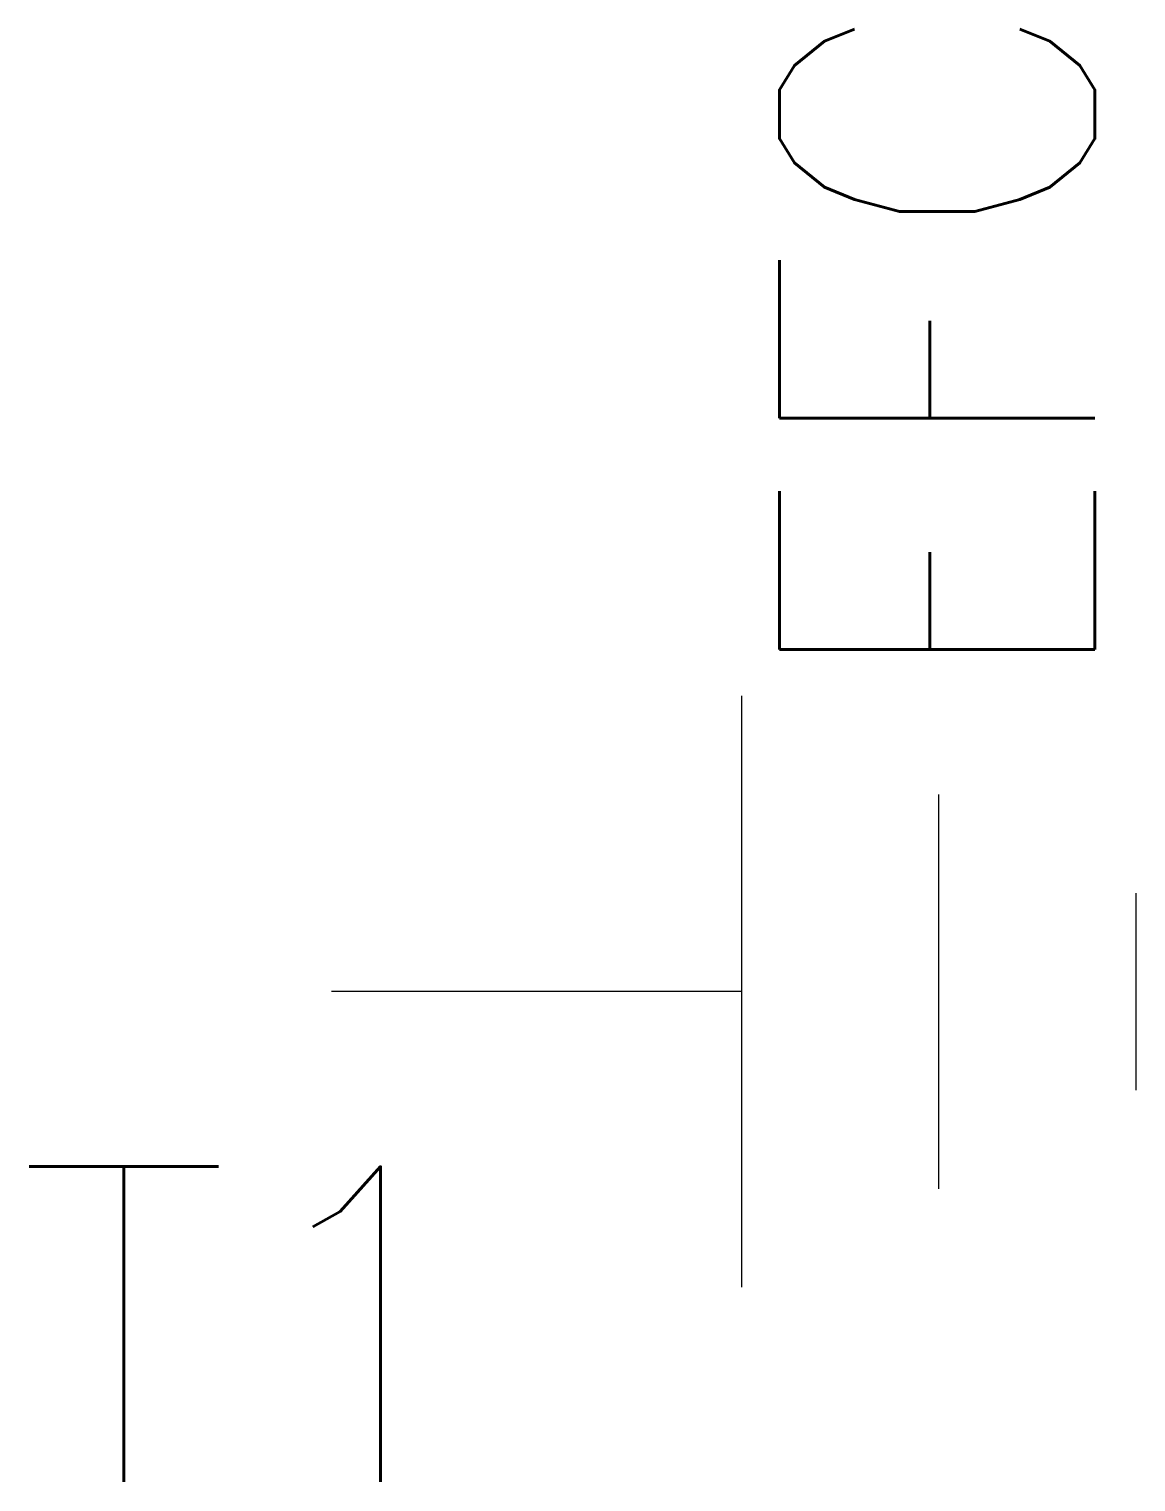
# Model space of a CAD drawing. Header units: millimetres. Extents: x -1.92 to 5.1, y -3.11 to 6.1.
import ezdxf
from ezdxf.enums import TextEntityAlignment as Align

# ---------------------------------------------------------------- set-up
doc = ezdxf.new("R2010")
doc.units = ezdxf.units.MM
doc.header["$LTSCALE"] = 10
doc.styles.add('ROMANS', font='romans.shx')

msp = doc.modelspace()

# ---------------------------------------------------------------- linework, layer by layer
for p, q in [((2.6, 1.875), (2.6, -1.875)), ((3.85, -1.25), (3.85, 1.25)), ((5.1, 0.625), (5.1, -0.625)), ((2.6, 0), (0, 0))]:
    msp.add_line(p, q)

# ---------------------------------------------------------------- texts
at = {"style": 'ROMANS', "width": 0.9}
msp.add_attdef('EFC', text='', height=2, rotation=90, dxfattribs=at).set_placement((3.8401, 1.862), align=Align.MIDDLE_LEFT)
at = {"style": 'ROMANS', "flags": 4}
msp.add_attdef('T1', text='', height=2, dxfattribs=at).set_placement((1.0824, -2.1097), align=Align.MIDDLE_RIGHT)

doc.saveas('drawing.dxf')
